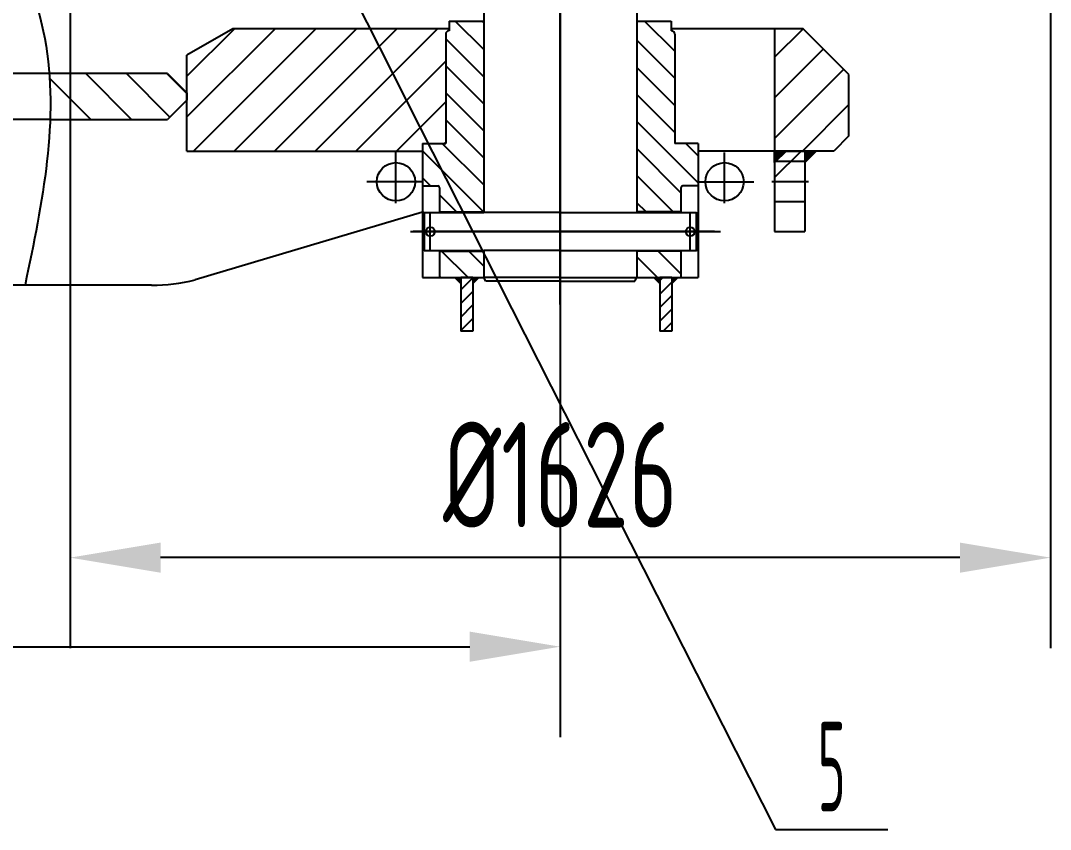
# Model space of a CAD drawing. Header units: millimetres. Extents: x -254 to 20771, y -723 to 14152.
# Drawn here: x 11668 to 13376, y 2619 to 3961 of the extents above; entities that cross this region are included whole.
import ezdxf
from ezdxf.enums import TextEntityAlignment as Align

# ---------------------------------------------------------------- set-up
doc = ezdxf.new("R2010")
doc.units = ezdxf.units.MM
doc.header["$LTSCALE"] = 500
doc.linetypes.add('F', pattern=[0.75, 0.5, -0.25])
doc.linetypes.add('G', pattern=[2, 1.25, -0.25, 0.25, -0.25])
for name, color, linetype in [('01', 7, 'Continuous'), ('02', 1, 'Continuous'), ('04', 2, 'F'), ('05', 4, 'G'), ('08', 1, 'Continuous'), ('11', 3, 'Continuous')]:
    doc.layers.add(name, color=color, linetype=linetype)
doc.styles.get("Standard").update_dxf_attribs({"font": 'isocp', "width": 0.707, "bigfont": 'intecad.shx'})
doc.dimstyles.new('INTE', dxfattribs={"dimscale": 50, "dimtxt": 3.5, "dimasz": 3, "dimexe": 3, "dimexo": 0, "dimgap": 1, "dimtad": 1, "dimdec": 3, "dimdsep": 46, "dimtxsty": 'Standard', "dimcen": 0, "dimclrd": 1, "dimclre": 1, "dimclrt": 3, "dimaunit": 1, "dimadec": 0, "dimazin": 0, "dimtfac": 1, "dimtdec": 3, "dimtmove": 0, "dimatfit": 0, "dimfxl": 1, "dimarcsym": 0})
pattern_1 = [(224.9999999999999, (14378.89206778879, 6595.212978036388), (-11.22532015133643, 11.22532015133646), [])]

# ---------------------------------------------------------------- blocks, each defined once
blk = doc.blocks.new('*D278')
at = {"layer": '08', "color": 1, "lineweight": -2}
for p, q in [((11750.13187392316, 4201.868648425595), (11750.13187392316, 2920.282424415508)), ((13376.13187392316, 4201.868648425592), (13376.13187392316, 2920.282424415505)), ((13226.13187392316, 3070.282424415505), (11900.13187392316, 3070.282424415507))]:
    blk.add_line(p, q, dxfattribs=at)
at = {"layer": '08', "color": 1}
for points in [[(11900.13187392316, 3095.282424415507), (11900.13187392316, 3045.282424415507), (11750.13187392316, 3070.282424415508)], [(13226.13187392316, 3095.282424415505), (13226.13187392316, 3045.282424415505), (13376.13187392316, 3070.282424415505)]]:
    blk.add_solid(points, dxfattribs=at)
at = {"layer": 'Defpoints', "color": 0}
for p in [(11750.13187392316, 4201.868648425593), (13376.13187392317, 4201.86864842559), (11750.13187392316, 3070.282424415505)]:
    blk.add_point(p, dxfattribs=at)
at = {"layer": '08', "color": 3, "insert": (12563.13187392316, 3207.799648824955), "char_height": 175, "attachment_point": 5}
blk.add_mtext('%%c1626', dxfattribs=at)
blk = doc.blocks.new('*D304')
at = {"layer": '08', "color": 1, "lineweight": -2}
for p, q in [((3653.93187392316, 3636.868648425592), (3653.93187392316, 2772.550028582908)), ((12563.13187392316, 3487.133459957339), (12563.13187392316, 2772.550028582908)), ((3803.93187392316, 2922.550028582908), (12413.13187392316, 2922.550028582908))]:
    blk.add_line(p, q, dxfattribs=at)
at = {"layer": '08', "color": 1}
for points in [[(3803.93187392316, 2947.550028582908), (3803.93187392316, 2897.550028582908), (3653.93187392316, 2922.550028582908)], [(12413.13187392316, 2947.550028582908), (12413.13187392316, 2897.550028582908), (12563.13187392316, 2922.550028582908)]]:
    blk.add_solid(points, dxfattribs=at)
at = {"layer": 'Defpoints', "color": 0}
for p in [(3653.93187392316, 3636.868648425592), (12563.13187392316, 3487.133459957339), (12563.13187392316, 2922.550028582908)]:
    blk.add_point(p, dxfattribs=at)
at = {"layer": '08', "color": 3, "insert": (8108.531873923162, 3060.151840820802), "char_height": 175, "attachment_point": 5}
blk.add_mtext('8909.2', dxfattribs=at)

msp = doc.modelspace()

# ---------------------------------------------------------------- hatches: boundary and pattern name
at = {"layer": '02', "linetype": 'Continuous'}
h = msp.add_hatch(dxfattribs=at)
h.set_pattern_fill('ANSI31', color=1, scale=15, angle=90, style=0)
h.set_pattern_definition([(135, (1759.480125802198, 1766.63457080162), (-33.67596045400933, -33.67596045400932), [])])
edge = h.paths.add_edge_path()
edge.add_line((11911.93187392317, 4530.368648425592), (11943.93187392315, 4562.368648425576))
edge.add_line((11943.93187392315, 4562.368648425576), (11943.93187392315, 4574.36864842561))
edge.add_line((11943.93187392315, 4574.36864842561), (11911.93187392317, 4606.368648425591))
edge.add_line((11911.93187392317, 4606.368648425591), (11558.36473365123, 4606.368648425618))
edge.add_spline(control_points=[(11558.36473365123, 4606.368648425618), (11550.38507581297, 4581.051822284811), (11544.25782963967, 4555.719878674698), (11540.49386228767, 4530.368648425592)], knot_values=[294.8013401882546, 294.8013401882546, 294.8013401882546, 294.8013401882546, 376.1030968107573, 376.1030968107573, 376.1030968107573, 376.1030968107573], degree=3, periodic=0)
edge.add_line((11540.49386228767, 4530.368648425592), (11911.93187392317, 4530.368648425592))
edge = h.paths.add_edge_path()
edge.add_spline(control_points=[(11715.64934203048, 3873.368648425591), (11717.60681310555, 3848.136255442095), (11717.96164805616, 3822.794992744353), (11717.06402376832, 3797.368648425577)], knot_values=[1064.955216077593, 1064.955216077593, 1064.955216077593, 1064.955216077593, 1141.71211571544, 1141.71211571544, 1141.71211571544, 1141.71211571544], degree=3, periodic=0)
edge.add_line((11717.06402376832, 3797.368648425578), (11911.93187392316, 3797.368648425592))
edge.add_line((11911.93187392316, 3797.368648425592), (11943.93187392315, 3829.368648425589))
edge.add_line((11943.93187392315, 3829.368648425589), (11943.93187392316, 3841.368648425598))
edge.add_line((11943.93187392316, 3841.368648425598), (11911.93187392316, 3873.368648425592))
edge.add_line((11911.93187392316, 3873.368648425592), (11715.64934203049, 3873.368648425592))
h = msp.add_hatch(dxfattribs=at)
h.set_pattern_fill('ANSI31', color=1, scale=15, style=0)
h.set_pattern_definition([(45, (1759.480125802198, 1766.63457080162), (-33.67596045400932, 33.67596045400933), [])])
h.paths.add_polyline_path([(12019.93187392316, 3947.868648425591), (11943.93187392316, 3903.99002796718), (11943.93187392315, 3744.868648425427), (12334.53187392316, 3744.86864842553), (12334.53187392316, 3757.368648425591), (12373.13187392316, 3757.368648425591), (12373.13187392316, 3938.568648425592, -0.4142135623730951), (12379.13187392316, 3944.568648425592), (12379.13187392316, 3947.868648425591)])
h.paths.add_polyline_path([(13041.93187392316, 3871.868648425593), (12965.93187392316, 3947.868648425591), (12918.63187392316, 3947.868648425591), (12918.63187392316, 3744.868648425591), (13016.93187392316, 3744.868648425592), (13041.93187392316, 3769.868648425591)])
h = msp.add_hatch(dxfattribs=at)
h.set_pattern_fill('ANSI31', color=1, scale=10, angle=90, style=0)
h.set_pattern_definition([(134.9999999999999, (14378.89206778879, 6595.212978036388), (22.45064030267291, 22.45064030267285), [])])
edge = h.paths.add_edge_path()
edge.add_line((12373.13187392316, 3757.368648425591), (12334.53187392316, 3757.368648425591))
edge.add_line((12334.53187392316, 3757.368648425591), (12334.53187392316, 3687.068648425592))
edge.add_line((12334.53187392316, 3687.068648425592), (12359.93187392316, 3687.068648425592))
edge.add_ellipse((12359.93187392316, 3684.068648425592), major_axis=(2.121320343560001, 2.121320343560001), ratio=0.9999999999996624, start_angle=314.99999999999034, end_angle=405.00000000000966, ccw=False)
edge.add_line((12362.93187392316, 3684.068648425592), (12362.93187392316, 3643.868648425591))
edge.add_line((12362.93187392316, 3643.868648425591), (12436.13187392316, 3643.86864842559))
edge.add_line((12436.13187392316, 3643.86864842559), (12436.13187392316, 3947.86864842559))
edge.add_line((12436.13187392316, 3947.86864842559), (12379.13187392316, 3947.868648425591))
edge.add_line((12379.13187392316, 3947.868648425591), (12379.13187392316, 3944.568648425592))
edge.add_ellipse((12379.13187392316, 3938.568648425592), major_axis=(-4.242640687119548, 4.242640687119548), ratio=0.9999999999998765, start_angle=-45.00000000000354, end_angle=45.00000000000354)
edge.add_line((12373.13187392316, 3938.568648425592), (12373.13187392316, 3757.368648425591))
h.paths.add_polyline_path([(12379.13187392316, 3960.568648425592), (12379.13187392316, 3947.868648425591), (12436.13187392316, 3947.86864842559), (12436.13187392316, 3960.56864842559)])
h.paths.add_polyline_path([(12436.13187392316, 3535.06864842559), (12436.13187392316, 3578.86864842559), (12362.93187392316, 3578.868648425591), (12362.93187392316, 3535.068648425592)])
h.paths.add_polyline_path([(12690.13187392316, 3578.86864842559), (12690.13187392316, 3535.06864842559), (12763.33187392316, 3535.06864842559), (12763.33187392316, 3578.86864842559)])
edge = h.paths.add_edge_path()
edge.add_ellipse((12766.33187392316, 3684.06864842559), major_axis=(-2.121320343560001, 2.121320343560001), ratio=0.9999999999996622, start_angle=-45.00000000000972, end_angle=45.00000000000972, ccw=False)
edge.add_line((12766.33187392316, 3687.06864842559), (12791.73187392316, 3687.06864842559))
edge.add_line((12791.73187392316, 3687.06864842559), (12791.73187392316, 3757.36864842559))
edge.add_line((12791.73187392316, 3757.36864842559), (12753.13187392316, 3757.368648425591))
edge.add_line((12753.13187392316, 3757.368648425591), (12753.13187392316, 3938.56864842559))
edge.add_ellipse((12747.13187392316, 3938.56864842559), major_axis=(4.242640687119548, 4.242640687119546), ratio=0.9999999999998767, start_angle=314.9999999999965, end_angle=405.0000000000035)
edge.add_line((12747.13187392316, 3944.56864842559), (12747.13187392316, 3947.86864842559))
edge.add_line((12747.13187392316, 3947.86864842559), (12690.13187392316, 3947.86864842559))
edge.add_line((12690.13187392316, 3947.86864842559), (12690.13187392316, 3643.86864842559))
edge.add_line((12690.13187392316, 3643.86864842559), (12763.33187392316, 3643.86864842559))
edge.add_line((12763.33187392316, 3643.86864842559), (12763.33187392316, 3684.06864842559))
h.paths.add_polyline_path([(12747.13187392316, 3947.86864842559), (12747.13187392316, 3960.56864842559), (12690.13187392316, 3960.56864842559), (12690.13187392316, 3947.868648425591)])
for points in [[(12918.63187392316, 3744.868648425591), (12918.63187392316, 3725.868648425591), (12937.63187392316, 3744.868648425591)], [(12987.63187392316, 3744.868648425591), (12968.63187392316, 3744.868648425591), (12968.63187392316, 3725.868648425591)], [(12388.13187392316, 3535.068648425592), (12398.13187392316, 3535.068648425592), (12398.13187392316, 3525.068648425592)], [(12418.13187392316, 3525.068648425592), (12418.13187392316, 3535.068648425592), (12428.13187392316, 3535.06864842559)], [(12718.13187392316, 3535.06864842559), (12728.13187392316, 3535.06864842559), (12728.13187392316, 3525.06864842559)], [(12748.13187392316, 3525.06864842559), (12748.13187392316, 3535.06864842559), (12758.13187392316, 3535.06864842559)]]:
    msp.add_hatch(color=1, dxfattribs=at).paths.add_polyline_path(points)
h = msp.add_hatch(dxfattribs=at)
h.set_pattern_fill('ANSI31', color=1, scale=5, style=0)
h.set_pattern_definition(pattern_1)
h.paths.add_polyline_path([(12398.13187392316, 3535.068648425593), (12418.13187392316, 3535.068648425591), (12418.13187392316, 3446.068648425591), (12398.13187392316, 3446.068648425593)])
h = msp.add_hatch(dxfattribs=at)
h.set_pattern_fill('ANSI31', color=1, scale=5, style=0)
h.set_pattern_definition(pattern_1)
h.paths.add_polyline_path([(12748.13187392316, 3535.06864842559), (12728.13187392316, 3535.06864842559), (12728.13187392316, 3446.06864842559), (12748.13187392316, 3446.06864842559)])

# ---------------------------------------------------------------- linework, layer by layer
for p, q in [((12379.13187392316, 3960.568648425593), (12436.13187392316, 3960.568648425589)), ((12379.13187392316, 3960.568648425593), (12379.13187392316, 3944.568648425593)), ((12690.13187392316, 3960.568648425589), (12747.13187392316, 3960.568648425589)), ((12747.13187392316, 3960.568648425589), (12747.13187392316, 3944.568648425589)), ((12965.93187392316, 3947.868648425592), (12747.13187392316, 3947.868648425592)), ((13041.93187392316, 3871.868648425592), (12965.93187392316, 3947.868648425592)), ((12373.13187392316, 3938.568648425593), (12373.13187392316, 3757.368648425592)), ((12753.13187392316, 3938.568648425589), (12753.13187392316, 3757.368648425589)), ((13041.93187392316, 3769.868648425592), (13041.93187392316, 3871.868648425592)), ((12334.53187392316, 3757.368648425592), (12373.13187392316, 3757.368648425592)), ((12334.53187392316, 3757.368648425592), (12334.53187392316, 3535.068648425593)), ((12791.73187392316, 3757.368648425589), (12753.13187392316, 3757.368648425589)), ((12791.73187392316, 3757.368648425592), (12791.73187392316, 3535.068648425589)), ((12937.63187392316, 3744.868648425592), (12918.63187392316, 3725.868648425592)), ((12937.63187392316, 3744.868648425592), (12968.63187392316, 3744.868648425592)), ((12968.63187392316, 3744.868648425592), (12968.63187392316, 3611.368648425592)), ((12918.63187392316, 3725.868648425592), (12918.63187392316, 3611.368648425592)), ((12334.53187392316, 3643.320683926235), (11957.48325700449, 3531.023115313554)), ((12337.53187392316, 3643.118648425592), (12436.13187392316, 3643.118648425589)), ((12690.13187392316, 3643.118648425589), (12788.73187392316, 3643.118648425589)), ((12918.63187392316, 3611.368648425592), (12968.63187392316, 3611.368648425592)), ((12337.53187392316, 3579.618648425592), (12436.13187392316, 3579.618648425589)), ((12690.13187392316, 3579.618648425589), (12788.73187392316, 3579.618648425589)), ((11885.34224921737, 3522.368648425592), (11424.16158073926, 3522.368648425592)), ((12334.53187392316, 3535.068648425593), (12436.13187392316, 3535.068648425589)), ((12398.13187392316, 3535.068648425593), (12398.13187392316, 3446.068648425593)), ((12418.13187392316, 3535.068648425593), (12398.13187392316, 3535.068648425593)), ((12418.13187392316, 3535.068648425593), (12418.13187392316, 3446.068648425593)), ((12690.13187392316, 3535.068648425589), (12791.73187392316, 3535.068648425589)), ((12728.13187392316, 3535.068648425589), (12728.13187392316, 3446.068648425589)), ((12748.13187392316, 3535.068648425589), (12728.13187392316, 3535.068648425589)), ((12748.13187392316, 3535.068648425589), (12748.13187392316, 3446.068648425589)), ((12418.13187392316, 3446.068648425591), (12398.13187392316, 3446.068648425591)), ((12748.13187392316, 3446.068648425589), (12728.13187392316, 3446.068648425589))]:
    msp.add_line(p, q)
for centre in [(12347.53187392316, 3611.314760216053), (12778.73187392316, 3611.31476021605)]:
    msp.add_circle(centre, 7.5)
for centre, radius, start, end in [((12379.13187392316, 3938.568648425593), 6, 90, 180), ((12747.13187392316, 3938.568648425589), 6, 0, 90), ((11885.34224921737, 3827.368648425592), 305, 270, 283.6817040435061)]:
    msp.add_arc(centre, radius, start, end)
at = {"layer": '01', "color": 7, "linetype": 'Continuous'}
for p, q in [((12436.13187392317, 4760.368648425592), (12436.13187392316, 3643.118648425589)), ((12690.13187392317, 4760.368648425592), (12690.13187392316, 3643.118648425589)), ((12019.93187392316, 3947.868648425592), (11943.93187392316, 3903.990027967178)), ((12379.13187392316, 3947.868648425592), (12019.93187392316, 3947.868648425592)), ((12918.63187392316, 3947.868648425592), (12918.63187392316, 3744.868648425592)), ((11943.93187392315, 3744.868648425427), (11943.93187392316, 3903.990027967178)), ((11911.93187392316, 3873.368648425592), (11943.93187392316, 3841.368648425592)), ((11943.93187392316, 3829.368648425592), (11911.93187392316, 3797.368648425592)), ((11717.06402376831, 3797.368648425578), (11911.93187392316, 3797.368648425592)), ((11943.93187392315, 3744.868648425427), (12334.53187392317, 3744.86864842553)), ((13016.93187392316, 3744.868648425592), (12791.73187392316, 3744.868648425592)), ((12334.53187392316, 3687.068648425593), (12359.93187392316, 3687.068648425593)), ((12362.93187392316, 3684.068648425593), (12362.93187392316, 3643.118648425592)), ((12763.33187392316, 3684.068648425589), (12763.33187392316, 3643.118648425589)), ((12791.73187392316, 3687.068648425589), (12766.33187392316, 3687.068648425589)), ((12362.93187392316, 3643.868648425592), (12436.13187392316, 3643.868648425589)), ((12763.33187392316, 3643.868648425589), (12690.13187392316, 3643.868648425589)), ((12362.93187392316, 3579.618648425592), (12362.93187392316, 3535.068648425593)), ((12362.93187392316, 3578.868648425592), (12436.13187392316, 3578.868648425589)), ((12436.13187392316, 3579.618648425589), (12436.13187392316, 3534.868648425589)), ((12690.13187392316, 3579.618648425589), (12690.13187392316, 3534.868648425589)), ((12763.33187392316, 3578.868648425589), (12690.13187392316, 3578.868648425589)), ((12763.33187392316, 3579.618648425589), (12763.33187392316, 3535.068648425589)), ((12563.13187392316, 3534.868648425589), (12436.13187392316, 3534.868648425589)), ((12439.5959755383, 3528.868648425589), (12436.13187392316, 3534.868648425589)), ((12563.13187392316, 3528.868648425589), (12439.5959755383, 3528.868648425589)), ((12563.13187392316, 3534.868648425589), (12690.13187392316, 3534.868648425589)), ((12563.13187392316, 3528.868648425589), (12686.66777230802, 3528.868648425589)), ((12686.66777230802, 3528.868648425589), (12690.13187392316, 3534.868648425589))]:
    msp.add_line(p, q, dxfattribs=at)
at = {"layer": '01'}
for p, q in [((11911.93187392316, 3873.368648425592), (11715.64934203048, 3873.368648425592)), ((13041.93187392316, 3769.868648425592), (13016.93187392316, 3744.868648425592)), ((12337.53187392316, 3643.118648425592), (12334.53187392316, 3641.386597618024)), ((12337.53187392316, 3643.118648425592), (12337.53187392316, 3579.618648425592)), ((12788.73187392316, 3643.118648425589), (12791.73187392316, 3641.38659761802)), ((12788.73187392316, 3643.118648425589), (12788.73187392316, 3579.618648425589)), ((12337.53187392316, 3579.618648425592), (12334.53187392316, 3581.35069923316)), ((12788.73187392316, 3579.618648425589), (12791.73187392316, 3581.35069923316))]:
    msp.add_line(p, q, dxfattribs=at)
for centre in [(12290.63187392316, 3693.868648425592), (12835.63187392316, 3693.868648425589)]:
    msp.add_circle(centre, 31.75, dxfattribs=at)
at = {"layer": '01', "color": 7, "linetype": 'Continuous'}
for centre, start, end in [((12359.93187392316, 3684.068648425593), 0, 90), ((12766.33187392316, 3684.068648425589), 90, 180)]:
    msp.add_arc(centre, 3, start, end, dxfattribs=at)
at = {"layer": '02'}
for p, q in [((12103.81807216109, 4231.48716497625), (12920.26896119008, 2619.403644505601)), ((12340.0320675216, 3611.368648425592), (12340.0320675216, 3611.368648425592)), ((12920.26896119008, 2619.403644505601), (13106.26896119008, 2619.403644505601))]:
    msp.add_line(p, q, dxfattribs=at)
at = {"layer": '02', "color": 1, "linetype": 'Continuous'}
for p, q in [((12918.63187392316, 3725.868648425592), (12918.63187392316, 3744.868648425592)), ((12968.63187392316, 3725.868648425592), (12987.63187392316, 3744.868648425592)), ((12398.13187392316, 3525.068648425593), (12388.13187392316, 3535.068648425593)), ((12428.13187392316, 3535.068648425589), (12418.13187392316, 3525.068648425593)), ((12728.13187392316, 3525.068648425589), (12718.13187392316, 3535.068648425589)), ((12758.13187392316, 3535.068648425589), (12748.13187392316, 3525.068648425589))]:
    msp.add_line(p, q, dxfattribs=at)
msp.add_spline([(11693.87874092774, 4881.368648425592), (11536.24763687232, 4470.45256853072), (11708.12947535747, 3931.384075325903), (11675.38863193288, 3522.368648425592)], degree=3, dxfattribs=at)
at = {"layer": '04', "color": 2, "linetype": 'F'}
for p, q in [((11715.64934203048, 3873.368648425592), (4776.198447517068, 3873.368648425592)), ((11943.93187392316, 3841.368648425592), (11943.93187392316, 3829.368648425592)), ((11717.38796980556, 3797.368648425578), (10750.14377575137, 3797.368648425589)), ((12962.63187392316, 3744.868648425592), (12918.63187392316, 3700.868648425592)), ((12968.63187392316, 3727.368648425592), (12920.13187392316, 3727.368648425592)), ((12968.63187392316, 3660.368648425592), (12918.63187392316, 3660.368648425592)), ((12563.13187392316, 3643.118648425589), (12436.13187392316, 3643.118648425589)), ((12563.13187392316, 3643.118648425589), (12690.13187392316, 3643.118648425589)), ((12563.13187392316, 3579.618648425589), (12436.13187392316, 3579.618648425589)), ((12563.13187392316, 3579.618648425589), (12690.13187392316, 3579.618648425589))]:
    msp.add_line(p, q, dxfattribs=at)
at = {"layer": '05', "color": 4, "linetype": 'G'}
for p, q in [((12563.13187392316, 3490.171596539927), (12563.13187392316, 4913.565700311257)), ((12563.13187392316, 4055.194527507225), (12563.13187392316, 3557.394754592107)), ((12290.63187392316, 3658.368648425592), (12290.63187392316, 3742.368648425592)), ((12835.63187392316, 3658.368648425589), (12835.63187392316, 3742.368648425589)), ((12334.53187392316, 3693.868648425592), (12242.13187392316, 3693.868648425592)), ((12791.73187392316, 3693.868648425589), (12884.13187392316, 3693.86864842559)), ((12974.73312918737, 3693.868648425592), (12914.07840306015, 3693.868648425592)), ((12347.53187392316, 3579.618648425592), (12347.53187392316, 3643.118648425592)), ((12778.73187392316, 3579.618648425589), (12778.73187392316, 3643.118648425589)), ((12314.94756424504, 3611.368648425592), (12828.74199354183, 3611.368648425589)), ((12819.24501379968, 3611.368648425589), (12319.22026335336, 3611.368648425592))]:
    msp.add_line(p, q, dxfattribs=at)
at = {"layer": '05'}
msp.add_line((12563.13187392317, 4904.503593651643), (12563.13187392316, 3487.133459957338), dxfattribs=at)

# ---------------------------------------------------------------- texts
at = {"layer": '11', "width": 0.5276862182409008}
msp.add_text('5', height=148.492424049175, dxfattribs=at).set_placement((12990.09783961966, 2649.403644505601), (13036.44008276049, 2649.403644505601), align=Align.FIT)

# ---------------------------------------------------------------- dimensions: what is measured, and where the dimension line sits
at = {"layer": '08'}
dim = msp.add_linear_dim(base=(11750.13187392316, 3070.282424415505), p1=(13376.13187392316, 4201.868648425589), p2=(11750.13187392316, 4201.868648425591), angle=180, text='%%c<>', dimstyle='INTE', dxfattribs=at)
dim.commit()
dim.dimension.update_dxf_attribs({"geometry": '*D278', "text_midpoint": (12563.13187392316, 3207.799648824955)})
dim = msp.add_linear_dim(base=(12563.13187392316, 2922.550028582908), p1=(3653.93187392316, 3636.868648425592), p2=(12563.13187392316, 3487.133459957339), dimstyle='INTE', dxfattribs=at)
dim.commit()
dim.dimension.update_dxf_attribs({"geometry": '*D304', "text_midpoint": (8108.531873923162, 3060.151840820802)})

doc.saveas('drawing.dxf')
